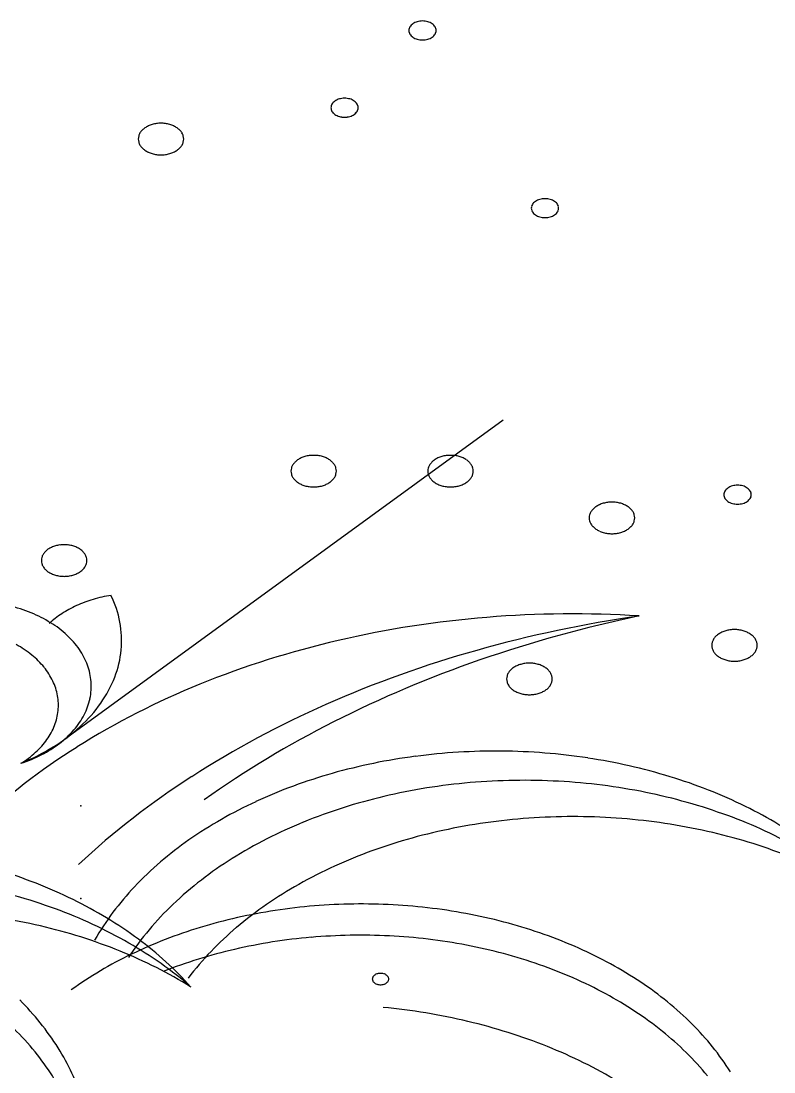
# Model space of a CAD drawing. Header units: millimetres. Extents: x 22565 to 38821, y 15578 to 26720.
# Drawn here: x 32938.9 to 33050.7, y 21821.5 to 21977.6 of the extents above; entities that cross this region are included whole.
import ezdxf

# ---------------------------------------------------------------- set-up
doc = ezdxf.new("R2010")
doc.units = ezdxf.units.MM

# ---------------------------------------------------------------- blocks, each defined once
blk = doc.blocks.new('A$C02A11870')
blk.add_line((379.12, 191.96), (444.24, 239.41))
for centre, radius, start, end in [((431.78, 296.83), 1.67, 124.5741, 135.9006), ((431.99, 296.52), 2.05, 114.7365, 124.6225), ((432.15, 296.18), 2.43, 105.9423, 114.7864), ((432.23, 295.89), 2.72, 97.8043, 105.9874), ((432.26, 295.73), 2.89, 89.9804, 97.8451), ((432.26, 295.73), 2.89, 82.1549, 90.0196), ((432.29, 295.89), 2.72, 74.0126, 82.1957), ((432.37, 296.18), 2.43, 65.2136, 74.0577), ((432.53, 296.52), 2.05, 55.3775, 65.2635), ((432.74, 296.83), 1.67, 44.0994, 55.4259), ((431.23, 297.21), 0.998, 163.936, 179.9195), ((431.23, 297.21), 0.998, 180.0805, 196.064), ((431.34, 297.17), 1.12, 148.9878, 163.819), ((431.34, 297.25), 1.12, 196.181, 211.0122), ((431.54, 297.05), 1.35, 135.8742, 148.9552), ((431.54, 297.37), 1.35, 211.0448, 224.1258), ((432.98, 297.05), 1.35, 31.0448, 44.1258), ((432.98, 297.37), 1.35, 315.8742, 328.9552), ((433.18, 297.17), 1.12, 16.181, 31.0122), ((433.18, 297.25), 1.12, 328.9878, 343.819), ((433.29, 297.21), 0.998, 0.0805, 16.064), ((433.29, 297.21), 0.998, 343.936, 359.9195), ((431.78, 297.59), 1.67, 224.0994, 235.4259), ((431.99, 297.9), 2.05, 235.3775, 245.2635), ((432.15, 298.24), 2.43, 245.2136, 254.0577), ((432.23, 298.53), 2.72, 254.0126, 262.1957), ((432.26, 298.69), 2.89, 262.1549, 270.0196), ((432.26, 298.69), 2.89, 269.9804, 277.8451), ((432.29, 298.53), 2.72, 277.8043, 285.9874), ((432.37, 298.24), 2.43, 285.9423, 294.7864), ((432.53, 297.9), 2.05, 294.7365, 304.6225), ((432.74, 297.59), 1.67, 304.5741, 315.9006), ((419.66, 285.74), 0.998, 163.936, 179.9195), ((419.66, 285.74), 0.998, 180.0805, 196.064), ((419.77, 285.7), 1.12, 148.9878, 163.819), ((419.97, 285.58), 1.35, 135.8742, 148.9552), ((420.2, 285.36), 1.67, 124.5741, 135.9006), ((420.42, 285.05), 2.05, 114.7365, 124.6225), ((420.58, 284.71), 2.43, 105.9423, 114.7864), ((420.66, 284.42), 2.72, 97.8043, 105.9874), ((420.69, 284.26), 2.89, 89.9804, 97.8451), ((420.69, 284.26), 2.89, 82.1549, 90.0196), ((420.71, 284.42), 2.72, 74.0126, 82.1957), ((420.8, 284.71), 2.43, 65.2136, 74.0577), ((420.96, 285.05), 2.05, 55.3775, 65.2635), ((421.17, 285.36), 1.67, 44.0994, 55.4259), ((421.41, 285.58), 1.35, 31.0448, 44.1258), ((421.6, 285.7), 1.12, 16.181, 31.0122), ((421.72, 285.74), 0.998, 0.0805, 16.064), ((421.72, 285.74), 0.998, 343.936, 359.9195), ((419.77, 285.77), 1.12, 196.181, 211.0122), ((419.97, 285.89), 1.35, 211.0448, 224.1258), ((420.2, 286.12), 1.67, 224.0994, 235.4259), ((420.42, 286.43), 2.05, 235.3775, 245.2635), ((420.58, 286.77), 2.43, 245.2136, 254.0577), ((420.66, 287.06), 2.72, 254.0126, 262.1957), ((420.69, 287.22), 2.89, 262.1549, 270.0196), ((420.69, 287.22), 2.89, 269.9804, 277.8451), ((420.71, 287.06), 2.72, 277.8043, 285.9874), ((420.8, 286.77), 2.43, 285.9423, 294.7864), ((420.96, 286.43), 2.05, 294.7365, 304.6225), ((421.17, 286.12), 1.67, 304.5741, 315.9006), ((421.41, 285.89), 1.35, 315.8742, 328.9552), ((421.6, 285.77), 1.12, 328.9878, 343.819), ((392.62, 280.45), 2.79, 124.5741, 135.9006), ((392.98, 279.93), 3.42, 114.7365, 124.6225), ((393.24, 279.37), 4.04, 105.9423, 114.7864), ((393.38, 278.89), 4.54, 97.8043, 105.9874), ((393.42, 278.62), 4.82, 89.9804, 97.8451), ((393.42, 278.62), 4.82, 82.1549, 90.0196), ((393.47, 278.89), 4.54, 74.0126, 82.1957), ((393.61, 279.37), 4.04, 65.2136, 74.0577), ((393.87, 279.93), 3.42, 55.3775, 65.2635), ((394.23, 280.45), 2.79, 44.0994, 55.4259), ((391.71, 281.09), 1.66, 163.936, 179.9195), ((391.71, 281.09), 1.66, 180.0805, 196.064), ((391.9, 281.03), 1.86, 148.9878, 163.819), ((392.23, 280.83), 2.25, 135.8742, 148.9552), ((394.62, 280.83), 2.25, 31.0448, 44.1258), ((394.95, 281.03), 1.86, 16.181, 31.0122), ((395.14, 281.09), 1.66, 0.0805, 16.064), ((395.14, 281.09), 1.66, 343.936, 359.9195), ((391.9, 281.15), 1.86, 196.181, 211.0122), ((392.23, 281.35), 2.25, 211.0448, 224.1258), ((392.62, 281.73), 2.79, 224.0994, 235.4259), ((392.98, 282.25), 3.42, 235.3775, 245.2635), ((393.87, 282.25), 3.42, 294.7365, 304.6225), ((394.23, 281.73), 2.79, 304.5741, 315.9006), ((394.62, 281.35), 2.25, 315.8742, 328.9552), ((394.95, 281.15), 1.86, 328.9878, 343.819), ((393.24, 282.81), 4.04, 245.2136, 254.0577), ((393.38, 283.29), 4.54, 254.0126, 262.1957), ((393.42, 283.56), 4.82, 262.1549, 270.0196), ((393.42, 283.56), 4.82, 269.9804, 277.8451), ((393.47, 283.29), 4.54, 277.8043, 285.9874), ((393.61, 282.81), 4.04, 285.9423, 294.7864), ((449.73, 270.67), 1.35, 135.8742, 148.9552), ((449.96, 270.44), 1.67, 124.5741, 135.9006), ((450.18, 270.13), 2.05, 114.7365, 124.6225), ((450.33, 269.79), 2.43, 105.9423, 114.7864), ((450.42, 269.51), 2.72, 97.8043, 105.9874), ((450.44, 269.34), 2.89, 89.9804, 97.8451), ((450.45, 269.34), 2.89, 82.1549, 90.0196), ((450.47, 269.51), 2.72, 74.0126, 82.1957), ((450.55, 269.79), 2.43, 65.2136, 74.0577), ((450.71, 270.13), 2.05, 55.3775, 65.2635), ((450.93, 270.44), 1.67, 44.0994, 55.4259), ((451.16, 270.67), 1.35, 31.0448, 44.1258), ((449.41, 270.82), 0.998, 163.936, 179.9195), ((449.41, 270.83), 0.998, 180.0805, 196.064), ((449.53, 270.79), 1.12, 148.9878, 163.819), ((449.53, 270.86), 1.12, 196.181, 211.0122), ((449.73, 270.98), 1.35, 211.0448, 224.1258), ((449.96, 271.21), 1.67, 224.0994, 235.4259), ((450.93, 271.21), 1.67, 304.5741, 315.9006), ((451.16, 270.98), 1.35, 315.8742, 328.9552), ((451.36, 270.79), 1.12, 16.181, 31.0122), ((451.36, 270.86), 1.12, 328.9878, 343.819), ((451.47, 270.82), 0.998, 0.0805, 16.064), ((451.47, 270.83), 0.998, 343.936, 359.9195), ((450.18, 271.52), 2.05, 235.3775, 245.2635), ((450.33, 271.86), 2.43, 245.2136, 254.0577), ((450.42, 272.14), 2.72, 254.0126, 262.1957), ((450.44, 272.31), 2.89, 262.1549, 270.0196), ((450.45, 272.31), 2.89, 269.9804, 277.8451), ((450.47, 272.14), 2.72, 277.8043, 285.9874), ((450.55, 271.86), 2.43, 285.9423, 294.7864), ((450.71, 271.52), 2.05, 294.7365, 304.6225), ((416.1, 229.3), 4.82, 89.9804, 97.8451), ((416.1, 229.3), 4.82, 82.1549, 90.0196), ((436.42, 229.3), 4.82, 89.9804, 97.8451), ((436.42, 229.3), 4.82, 82.1549, 90.0196), ((414.57, 231.71), 1.86, 148.9878, 163.819), ((414.9, 231.51), 2.25, 135.8742, 148.9552), ((415.29, 231.14), 2.79, 124.5741, 135.9006), ((415.65, 230.62), 3.42, 114.7365, 124.6225), ((415.91, 230.06), 4.04, 105.9423, 114.7864), ((416.05, 229.58), 4.54, 97.8043, 105.9874), ((416.14, 229.58), 4.54, 74.0126, 82.1957), ((416.28, 230.06), 4.04, 65.2136, 74.0577), ((416.54, 230.62), 3.42, 55.3775, 65.2635), ((416.9, 231.14), 2.79, 44.0994, 55.4259), ((417.29, 231.51), 2.25, 31.0448, 44.1258), ((417.62, 231.71), 1.86, 16.181, 31.0122), ((434.89, 231.71), 1.86, 148.9878, 163.819), ((435.22, 231.51), 2.25, 135.8742, 148.9552), ((435.61, 231.14), 2.79, 124.5741, 135.9006), ((435.97, 230.62), 3.42, 114.7365, 124.6225), ((436.24, 230.06), 4.04, 105.9423, 114.7864), ((436.38, 229.58), 4.54, 97.8043, 105.9874), ((436.46, 229.58), 4.54, 74.0126, 82.1957), ((436.6, 230.06), 4.04, 65.2136, 74.0577), ((436.86, 230.62), 3.42, 55.3775, 65.2635), ((437.23, 231.14), 2.79, 44.0994, 55.4259), ((437.62, 231.51), 2.25, 31.0448, 44.1258), ((437.95, 231.71), 1.86, 16.181, 31.0122), ((414.38, 231.77), 1.66, 163.936, 179.9195), ((414.38, 231.78), 1.66, 180.0805, 196.064), ((414.57, 231.84), 1.86, 196.181, 211.0122), ((417.62, 231.84), 1.86, 328.9878, 343.819), ((417.81, 231.77), 1.66, 0.0805, 16.064), ((417.81, 231.78), 1.66, 343.936, 359.9195), ((434.7, 231.77), 1.66, 163.936, 179.9195), ((434.7, 231.78), 1.66, 180.0805, 196.064), ((434.89, 231.84), 1.86, 196.181, 211.0122), ((437.95, 231.84), 1.86, 328.9878, 343.819), ((438.13, 231.77), 1.66, 0.0805, 16.064), ((438.13, 231.78), 1.66, 343.936, 359.9195), ((414.9, 232.04), 2.25, 211.0448, 224.1258), ((415.29, 232.41), 2.79, 224.0994, 235.4259), ((415.65, 232.93), 3.42, 235.3775, 245.2635), ((415.91, 233.49), 4.04, 245.2136, 254.0577), ((416.05, 233.97), 4.54, 254.0126, 262.1957), ((416.1, 234.25), 4.82, 262.1549, 270.0196), ((416.1, 234.25), 4.82, 269.9804, 277.8451), ((416.14, 233.97), 4.54, 277.8043, 285.9874), ((416.28, 233.49), 4.04, 285.9423, 294.7864), ((416.54, 232.93), 3.42, 294.7365, 304.6225), ((416.9, 232.41), 2.79, 304.5741, 315.9006), ((417.29, 232.04), 2.25, 315.8742, 328.9552), ((435.22, 232.04), 2.25, 211.0448, 224.1258), ((435.61, 232.41), 2.79, 224.0994, 235.4259), ((435.97, 232.93), 3.42, 235.3775, 245.2635), ((436.24, 233.49), 4.04, 245.2136, 254.0577), ((436.38, 233.97), 4.54, 254.0126, 262.1957), ((436.42, 234.25), 4.82, 262.1549, 270.0196), ((436.42, 234.25), 4.82, 269.9804, 277.8451), ((436.46, 233.97), 4.54, 277.8043, 285.9874), ((436.6, 233.49), 4.04, 285.9423, 294.7864), ((436.86, 232.93), 3.42, 294.7365, 304.6225), ((437.23, 232.41), 2.79, 304.5741, 315.9006), ((437.62, 232.04), 2.25, 315.8742, 328.9552), ((478.77, 227.58), 2.05, 114.7365, 124.6225), ((478.93, 227.25), 2.43, 105.9423, 114.7864), ((479.02, 226.96), 2.72, 97.8043, 105.9874), ((479.04, 226.79), 2.89, 89.9804, 97.8451), ((479.04, 226.79), 2.89, 82.1549, 90.0196), ((479.07, 226.96), 2.72, 74.0126, 82.1957), ((479.15, 227.25), 2.43, 65.2136, 74.0577), ((479.31, 227.58), 2.05, 55.3775, 65.2635), ((478.01, 228.28), 0.998, 163.936, 179.9195), ((478.01, 228.28), 0.998, 180.0805, 196.064), ((478.12, 228.24), 1.12, 148.9878, 163.819), ((478.12, 228.31), 1.12, 196.181, 211.0122), ((478.32, 228.12), 1.35, 135.8742, 148.9552), ((478.56, 227.89), 1.67, 124.5741, 135.9006), ((479.53, 227.89), 1.67, 44.0994, 55.4259), ((479.76, 228.12), 1.35, 31.0448, 44.1258), ((479.96, 228.24), 1.12, 16.181, 31.0122), ((479.96, 228.31), 1.12, 328.9878, 343.819), ((480.07, 228.28), 0.998, 0.0805, 16.064), ((480.07, 228.28), 0.998, 343.936, 359.9195), ((459.58, 224.19), 2.79, 124.5741, 135.9006), ((459.94, 223.67), 3.42, 114.7365, 124.6225), ((460.21, 223.11), 4.04, 105.9423, 114.7864), ((460.35, 222.63), 4.54, 97.8043, 105.9874), ((460.39, 222.36), 4.82, 89.9804, 97.8451), ((460.39, 222.36), 4.82, 82.1549, 90.0196), ((460.43, 222.63), 4.54, 74.0126, 82.1957), ((460.57, 223.11), 4.04, 65.2136, 74.0577), ((460.84, 223.67), 3.42, 55.3775, 65.2635), ((461.2, 224.19), 2.79, 44.0994, 55.4259), ((478.32, 228.43), 1.35, 211.0448, 224.1258), ((478.56, 228.66), 1.67, 224.0994, 235.4259), ((478.77, 228.97), 2.05, 235.3775, 245.2635), ((478.93, 229.31), 2.43, 245.2136, 254.0577), ((479.02, 229.59), 2.72, 254.0126, 262.1957), ((479.04, 229.76), 2.89, 262.1549, 270.0196), ((479.04, 229.76), 2.89, 269.9804, 277.8451), ((479.07, 229.59), 2.72, 277.8043, 285.9874), ((479.15, 229.31), 2.43, 285.9423, 294.7864), ((479.31, 228.97), 2.05, 294.7365, 304.6225), ((479.53, 228.66), 1.67, 304.5741, 315.9006), ((479.76, 228.43), 1.35, 315.8742, 328.9552), ((458.67, 224.83), 1.66, 163.936, 179.9195), ((458.67, 224.83), 1.66, 180.0805, 196.064), ((458.86, 224.77), 1.86, 148.9878, 163.819), ((459.19, 224.57), 2.25, 135.8742, 148.9552), ((461.59, 224.57), 2.25, 31.0448, 44.1258), ((461.92, 224.77), 1.86, 16.181, 31.0122), ((462.11, 224.83), 1.66, 0.0805, 16.064), ((462.11, 224.83), 1.66, 343.936, 359.9195), ((458.86, 224.89), 1.86, 196.181, 211.0122), ((459.19, 225.09), 2.25, 211.0448, 224.1258), ((459.58, 225.47), 2.79, 224.0994, 235.4259), ((461.2, 225.47), 2.79, 304.5741, 315.9006), ((461.59, 225.09), 2.25, 315.8742, 328.9552), ((461.92, 224.89), 1.86, 328.9878, 343.819), ((459.94, 225.98), 3.42, 235.3775, 245.2635), ((460.21, 226.55), 4.04, 245.2136, 254.0577), ((460.35, 227.03), 4.54, 254.0126, 262.1957), ((460.39, 227.3), 4.82, 262.1549, 270.0196), ((460.39, 227.3), 4.82, 269.9804, 277.8451), ((460.43, 227.03), 4.54, 277.8043, 285.9874), ((460.57, 226.55), 4.04, 285.9423, 294.7864), ((460.84, 225.98), 3.42, 294.7365, 304.6225), ((378.23, 217.87), 2.79, 124.5741, 135.9006), ((378.59, 217.35), 3.42, 114.7365, 124.6225), ((378.86, 216.78), 4.04, 105.9423, 114.7864), ((379, 216.31), 4.54, 97.8043, 105.9874), ((379.04, 216.03), 4.82, 89.9804, 97.8451), ((379.04, 216.03), 4.82, 82.1549, 90.0196), ((379.08, 216.31), 4.54, 74.0126, 82.1957), ((379.22, 216.78), 4.04, 65.2136, 74.0577), ((379.49, 217.35), 3.42, 55.3775, 65.2635), ((379.85, 217.87), 2.79, 44.0994, 55.4259), ((377.32, 218.5), 1.66, 163.936, 179.9195), ((377.32, 218.5), 1.66, 180.0805, 196.064), ((377.51, 218.44), 1.86, 148.9878, 163.819), ((377.84, 218.24), 2.25, 135.8742, 148.9552), ((380.24, 218.24), 2.25, 31.0448, 44.1258), ((380.57, 218.44), 1.86, 16.181, 31.0122), ((380.76, 218.5), 1.66, 0.0805, 16.064), ((380.76, 218.5), 1.66, 343.936, 359.9195), ((377.51, 218.56), 1.86, 196.181, 211.0122), ((377.84, 218.76), 2.25, 211.0448, 224.1258), ((378.23, 219.14), 2.79, 224.0994, 235.4259), ((379.85, 219.14), 2.79, 304.5741, 315.9006), ((380.24, 218.76), 2.25, 315.8742, 328.9552), ((380.57, 218.56), 1.86, 328.9878, 343.819), ((378.59, 219.66), 3.42, 235.3775, 245.2635), ((378.86, 220.22), 4.04, 245.2136, 254.0577), ((379, 220.7), 4.54, 254.0126, 262.1957), ((379.04, 220.97), 4.82, 262.1549, 270.0196), ((379.04, 220.97), 4.82, 269.9804, 277.8451), ((379.08, 220.7), 4.54, 277.8043, 285.9874), ((379.22, 220.22), 4.04, 285.9423, 294.7864), ((379.49, 219.66), 3.42, 294.7365, 304.6225), ((388.73, 194.59), 18.92, 106.5459, 114.519), ((389.36, 192.52), 21.08, 99.1614, 106.5791), ((371.65, 206.35), 15.96, 10.7648, 25.9343), ((365.55, 189.8), 22.63, 67.6657, 76.3093), ((366.8, 192.79), 19.39, 58.1324, 67.7147), ((387.64, 196.97), 16.3, 114.4827, 123.2897), ((386.15, 199.22), 13.61, 123.2535, 133.1874), ((368.64, 195.72), 15.94, 47.2603, 58.1827), ((372.79, 206.61), 14.79, 354.6734, 10.6285), ((453.98, 59.24), 151.31, 94.6104, 103.0744), ((490.92, 25.46), 186.69, 98.1582, 105.7287), ((504.37, 19.7), 194.71, 101.8367, 109.061), ((454.57, 53.5), 157.08, 86.4021, 94.6571), ((478.13, 204.74), 3.42, 114.7365, 124.6225), ((478.39, 204.18), 4.04, 105.9423, 114.7864), ((478.53, 203.7), 4.54, 97.8043, 105.9874), ((478.57, 203.43), 4.82, 89.9804, 97.8451), ((478.58, 203.43), 4.82, 82.1549, 90.0196), ((478.62, 203.7), 4.54, 74.0126, 82.1957), ((478.76, 204.18), 4.04, 65.2136, 74.0577), ((479.02, 204.74), 3.42, 55.3775, 65.2635), ((364.49, 192.45), 15.47, 50.9241, 61.2113), ((370.75, 197.99), 12.84, 34.678, 47.2957), ((450.54, 73.53), 136.61, 103.0235, 112.0851), ((476.86, 205.9), 1.66, 163.936, 179.9195), ((477.05, 205.84), 1.86, 148.9878, 163.819), ((477.38, 205.64), 2.25, 135.8742, 148.9552), ((477.77, 205.26), 2.79, 124.5741, 135.9006), ((479.38, 205.26), 2.79, 44.0994, 55.4259), ((479.77, 205.64), 2.25, 31.0448, 44.1258), ((480.1, 205.84), 1.86, 16.181, 31.0122), ((480.29, 205.9), 1.66, 0.0805, 16.064), ((366.34, 194.72), 12.55, 39.1341, 50.9652), ((372.67, 199.32), 10.5, 20.2418, 34.6648), ((372.21, 206.7), 15.38, 338.9753, 354.5225), ((485.73, 43.52), 167.9, 105.6931, 113.819), ((476.86, 205.9), 1.66, 180.0805, 196.064), ((477.05, 205.96), 1.86, 196.181, 211.0122), ((477.38, 206.16), 2.25, 211.0448, 224.1258), ((477.77, 206.54), 2.79, 224.0994, 235.4259), ((479.38, 206.54), 2.79, 304.5741, 315.9006), ((479.77, 206.16), 2.25, 315.8742, 328.9552), ((480.1, 205.96), 1.86, 328.9878, 343.819), ((480.29, 205.9), 1.66, 343.936, 359.9195), ((373.92, 199.8), 9.16, 4.3445, 20.1461), ((497.3, 39.88), 173.33, 109.0313, 116.8388), ((447.95, 199.2), 4.04, 105.9423, 114.7864), ((448.09, 198.72), 4.54, 97.8043, 105.9874), ((448.13, 198.44), 4.82, 89.9804, 97.8451), ((448.13, 198.44), 4.82, 82.1549, 90.0196), ((448.17, 198.72), 4.54, 74.0126, 82.1957), ((448.31, 199.2), 4.04, 65.2136, 74.0577), ((478.13, 207.05), 3.42, 235.3775, 245.2635), ((478.39, 207.62), 4.04, 245.2136, 254.0577), ((478.53, 208.1), 4.54, 254.0126, 262.1957), ((478.57, 208.37), 4.82, 262.1549, 270.0196), ((478.58, 208.37), 4.82, 269.9804, 277.8451), ((478.62, 208.1), 4.54, 277.8043, 285.9874), ((478.76, 207.62), 4.04, 285.9423, 294.7864), ((479.02, 207.05), 3.42, 294.7365, 304.6225), ((368.17, 196.2), 10.19, 25.555, 39.1418), ((446.41, 200.91), 1.66, 163.936, 179.9195), ((446.6, 200.85), 1.86, 148.9878, 163.819), ((446.93, 200.65), 2.25, 135.8742, 148.9552), ((447.32, 200.28), 2.79, 124.5741, 135.9006), ((447.68, 199.76), 3.42, 114.7365, 124.6225), ((448.58, 199.76), 3.42, 55.3775, 65.2635), ((448.94, 200.28), 2.79, 44.0994, 55.4259), ((449.33, 200.65), 2.25, 31.0448, 44.1258), ((449.66, 200.85), 1.86, 16.181, 31.0122), ((449.85, 200.91), 1.66, 0.0805, 16.064), ((369.55, 196.87), 8.66, 10.3509, 25.4934), ((442.79, 92.33), 116.28, 112.0281, 122.1192), ((374.2, 199.85), 8.87, 348.0537, 4.1861), ((370.05, 207.56), 17.7, 324.7285, 338.8877), ((446.41, 200.92), 1.66, 180.0805, 196.064), ((446.6, 200.97), 1.86, 196.181, 211.0122), ((446.93, 201.18), 2.25, 211.0448, 224.1258), ((449.33, 201.18), 2.25, 315.8742, 328.9552), ((449.66, 200.97), 1.86, 328.9878, 343.819), ((449.85, 200.92), 1.66, 343.936, 359.9195), ((370.14, 197), 8.05, 354.3209, 10.2148), ((447.32, 201.55), 2.79, 224.0994, 235.4259), ((447.68, 202.07), 3.42, 235.3775, 245.2635), ((447.95, 202.63), 4.04, 245.2136, 254.0577), ((448.09, 203.11), 4.54, 254.0126, 262.1957), ((448.13, 203.39), 4.82, 262.1549, 270.0196), ((448.13, 203.39), 4.82, 269.9804, 277.8451), ((448.17, 203.11), 4.54, 277.8043, 285.9874), ((448.31, 202.63), 4.04, 285.9423, 294.7864), ((448.58, 202.07), 3.42, 294.7365, 304.6225), ((448.94, 201.55), 2.79, 304.5741, 315.9006), ((366.85, 209.83), 21.63, 312.3261, 324.7188), ((373.43, 200.04), 9.67, 332.6796, 347.9175), ((476.2, 64.86), 144.53, 113.7798, 122.7608), ((369.81, 197.06), 8.39, 338.7091, 354.1726), ((371.8, 200.89), 11.51, 319.0531, 332.6256), ((368.62, 197.53), 9.67, 324.5497, 338.6241), ((363.37, 213.62), 26.78, 301.6139, 312.3613), ((486.22, 61.59), 148.96, 116.8069, 125.4451), ((369.73, 202.68), 14.25, 307.2972, 319.0683), ((431.13, 110.71), 94.51, 122.0608, 133.6488), ((360.36, 218.47), 32.48, 292.2145, 301.6624), ((366.88, 198.77), 11.81, 312.22, 324.5411), ((367.7, 205.33), 17.58, 297.1121, 307.3429), ((365, 200.84), 14.6, 301.5632, 312.255), ((366.12, 208.37), 21.01, 288.0788, 297.1628), ((442.36, 103.79), 86.36, 97.4356, 105.7983), ((443.1, 98.68), 91.52, 89.4346, 97.4792), ((443.17, 99.07), 91.13, 81.4089, 89.4766), ((444.11, 104.85), 85.27, 73.0191, 81.4531), ((462.99, 85.24), 120.25, 122.7214, 132.875), ((439.69, 113.01), 76.76, 105.75, 114.7976), ((447.32, 93.32), 92.54, 86.8104, 94.9576), ((447.52, 95.63), 90.23, 78.5687, 86.8549), ((447.12, 114.46), 75.2, 63.8961, 73.0682), ((446.94, 96.87), 88.97, 94.9127, 103.2767), ((434.58, 123.93), 64.7, 114.7441, 124.8847), ((444.89, 105.27), 80.32, 103.2277, 112.1828), ((449.1, 103.14), 82.55, 69.8238, 78.6166), ((452.54, 125.4), 62.99, 53.6262, 63.95), ((440.35, 116.22), 68.47, 112.1279, 122.09), ((454.43, 90.03), 90.44, 93.0348, 101.2213), ((454.62, 87.82), 92.65, 85.0222, 93.0778), ((454.99, 91.35), 89.1, 76.7973, 85.0657), ((453.08, 113.77), 71.21, 60.172, 69.8775), ((452.91, 97.35), 82.96, 101.1752, 109.8477), ((457.01, 99.64), 80.58, 68.0019, 76.8447), ((427.55, 133.93), 52.48, 124.8331, 136.4939), ((449.07, 107.81), 71.81, 109.796, 119.3454), ((433.58, 126.92), 55.81, 122.0339, 133.4524), ((347.29, 100.61), 75.2, 63.8961, 73.0682), ((349.28, 89.28), 82.55, 69.8238, 78.6166), ((442.86, 118.73), 59.25, 119.2903, 130.1468), ((420, 141.07), 42.08, 136.4678, 149.977), ((352.71, 111.55), 62.99, 53.6262, 63.95), ((425.83, 135.06), 44.57, 133.4149, 146.6802), ((423.15, 82.6), 84.9, 90.7487, 98.6428), ((423.21, 82.1), 85.4, 82.9251, 90.788), ((355.17, 77.49), 89.1, 76.7973, 85.0657), ((353.25, 99.91), 71.21, 60.172, 69.8775), ((422.28, 87.9), 79.52, 98.6015, 106.848), ((423.82, 86.53), 80.93, 74.8152, 82.9658), ((357.18, 85.78), 80.58, 68.0019, 76.8447), ((419.58, 96.63), 70.38, 106.8021, 115.7489), ((435.28, 127.66), 47.55, 130.1023, 142.6758), ((426.11, 94.74), 72.41, 66.0809, 74.86), ((422.72, 81.15), 81.7, 94.9271, 102.988), ((423.05, 78), 84.86, 87.1086, 94.9674), ((423.2, 79.86), 83, 79.1726, 87.1484), ((359.62, 110.89), 58.51, 49.1648, 60.2289), ((359.91, 121.25), 50.91, 41.7771, 53.6762), ((420.97, 88.47), 74.17, 102.9442, 111.5424), ((424.48, 86.22), 76.51, 70.7936, 79.2152), ((430.57, 104.66), 61.53, 56.3439, 66.1306), ((414.71, 106.61), 59.28, 115.6985, 125.7317), ((361.62, 96.6), 68.88, 58.2363, 68.0549), ((427.75, 95.45), 66.72, 61.6133, 70.8412), ((425.4, 156.35), 0.599, 163.936, 179.9195), ((425.4, 156.36), 0.599, 180.0805, 196.064), ((425.47, 156.33), 0.67, 148.9878, 163.819), ((425.47, 156.38), 0.67, 196.181, 211.0122), ((425.59, 156.26), 0.809, 135.8742, 148.9552), ((425.73, 156.12), 1, 124.5741, 135.9006), ((425.86, 155.94), 1.23, 114.7365, 124.6225), ((425.96, 155.74), 1.46, 105.9423, 114.7864), ((426.01, 155.56), 1.63, 97.8043, 105.9874), ((426.02, 155.46), 1.73, 89.9804, 97.8451), ((426.02, 155.46), 1.73, 82.1549, 90.0196), ((426.04, 155.56), 1.63, 74.0126, 82.1957), ((426.09, 155.74), 1.46, 65.2136, 74.0577), ((426.18, 155.94), 1.23, 55.3775, 65.2635), ((426.31, 156.12), 1, 44.0994, 55.4259), ((426.45, 156.26), 0.809, 31.0448, 44.1258), ((426.57, 156.33), 0.67, 16.181, 31.0122), ((426.57, 156.38), 0.67, 328.9878, 343.819), ((426.64, 156.35), 0.599, 0.0805, 16.064), ((426.64, 156.36), 0.599, 343.936, 359.9195), ((425.59, 156.45), 0.809, 211.0448, 224.1258), ((425.73, 156.58), 1, 224.0994, 235.4259), ((425.86, 156.77), 1.23, 235.3775, 245.2635), ((425.96, 156.97), 1.46, 245.2136, 254.0577), ((426.01, 157.15), 1.63, 254.0126, 262.1957), ((426.02, 157.24), 1.73, 262.1549, 270.0196), ((426.02, 157.24), 1.73, 269.9804, 277.8451), ((426.04, 157.15), 1.63, 277.8043, 285.9874), ((426.09, 156.97), 1.46, 285.9423, 294.7864), ((426.18, 156.77), 1.23, 294.7365, 304.6225), ((426.31, 156.58), 1, 304.5741, 315.9006), ((426.45, 156.45), 0.809, 315.8742, 328.9552), ((436.83, 113.98), 50.3, 45.1975, 56.3932), ((343.92, 124.49), 40.5, 32.2917, 45.2274), ((433.12, 105.28), 55.52, 51.2327, 61.6645), ((339.99, 117.13), 44.87, 39.2515, 51.2766), ((417.49, 59.62), 92.95, 76.6198, 84.5035), ((419.54, 67.96), 84.37, 68.25, 76.6607), ((439.82, 113.57), 44.87, 39.2515, 51.2766), ((443.75, 120.92), 40.5, 32.2917, 45.2274), ((346.62, 122.54), 36.31, 25.4135, 39.2599), ((349.93, 128.3), 33.38, 17.5533, 32.2659), ((423.89, 78.71), 72.77, 59.0122, 68.2956)]:
    blk.add_arc(centre, radius, start, end)
for p in [(381.5, 182.08), (381.5, 168.29)]:
    blk.add_point(p)

msp = doc.modelspace()

# ---------------------------------------------------------------- block references
msp.add_blockref('A$C02A11870', (32566.22, 21678.95))

doc.saveas('drawing.dxf')
